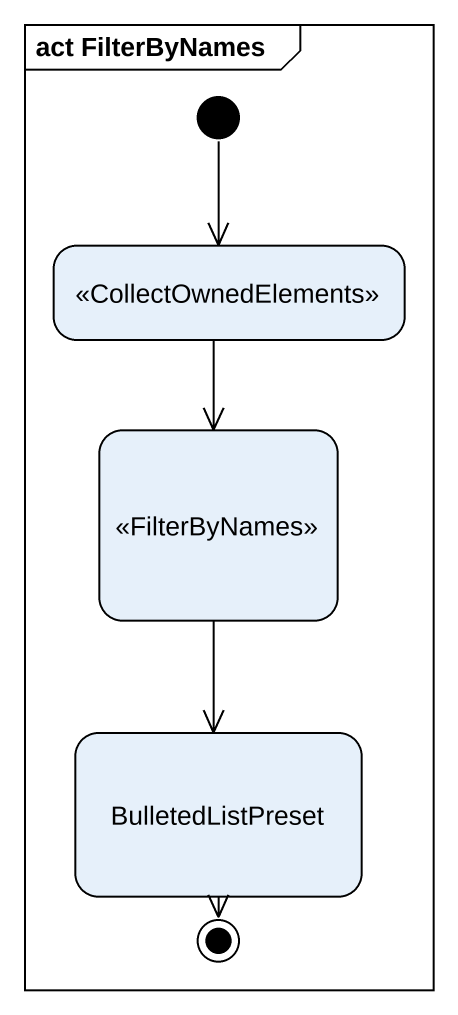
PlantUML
@startuml
mainframe act FilterByNames
hide empty description
state " " as state1 <<CollectOwnedElements>>
state " " as state2 <<FilterByNames>>
state BulletedListPreset
[*] --> state1
state1 --> state2
state2 --> BulletedListPreset
BulletedListPreset --> [*]
@enduml
